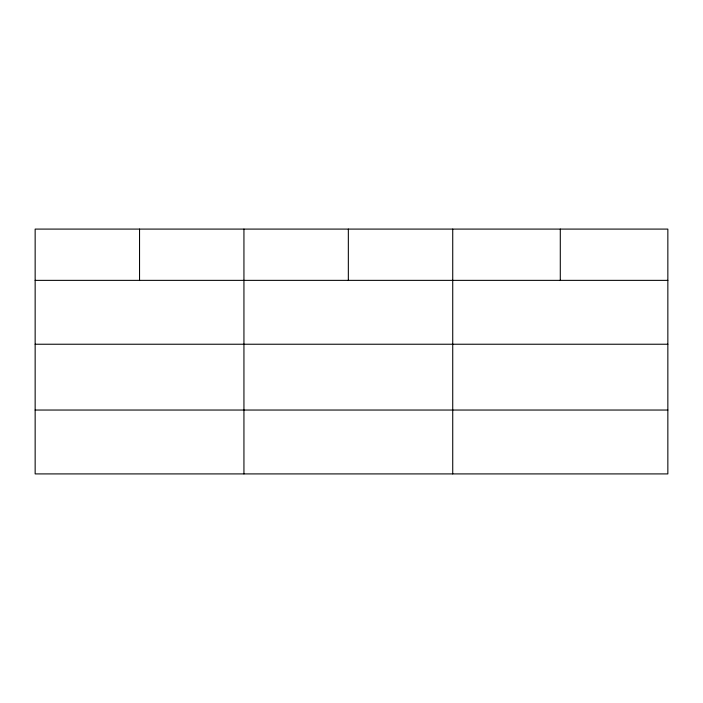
<?xml version="1.0" encoding="UTF-8"?>
<svg xmlns="http://www.w3.org/2000/svg" width="703" height="703" viewBox="0 0 703 703"><rect width="100%" height="100%" fill="white"/><g stroke="black" fill="none" stroke-linecap="round" stroke-linejoin="round"><path stroke-width="1.05" d="M667.85 344.233L667.85 229.09L35.15 229.09L35.15 473.91L667.85 473.91L667.85 344.233L35.15 344.233M35.15 280.365L667.85 280.365M35.15 410.042L667.85 410.042M560.291 229.09L560.291 280.365M452.732 229.09L452.732 473.91M348.337 229.09L348.337 280.365M243.941 229.09L243.941 473.91M139.546 229.09L139.546 280.365"/></g></svg>
